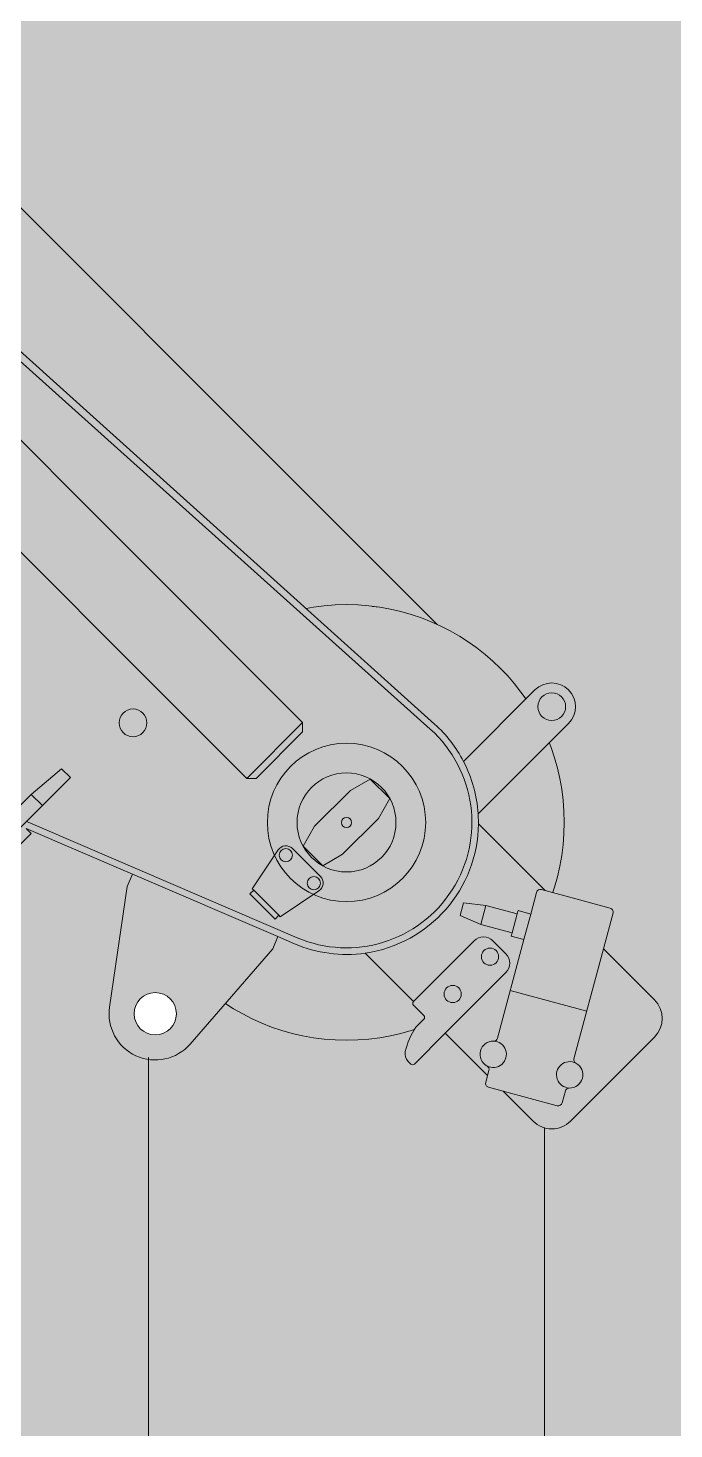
# Model space of a CAD drawing. Header units: millimetres. Extents: x -9578 to 51010, y -8688 to 62384.
# Drawn here: x 4474 to 4963, y 8677 to 9738 of the extents above; entities that cross this region are included whole.
import ezdxf
from ezdxf.enums import TextEntityAlignment as Align

# ---------------------------------------------------------------- set-up
doc = ezdxf.new("R2010")
doc.units = ezdxf.units.MM
doc.set_wipeout_variables(frame=1)
doc.layers.add('PDF_Geometry', color=250, linetype='Continuous')
doc.layers.add('Техника. Кран LTM 1030-2.1', color=250, linetype='Continuous', lineweight=15)
doc.layers.add('Техника. Кран LTM 1030-2.1 Штрих', color=7, linetype='Continuous', lineweight=15, true_color=0xffe79e)
doc.styles.add('arial', font='arial.ttf')

# ---------------------------------------------------------------- blocks, each defined once
blk = doc.blocks.new('LTM 1030-2.1-20250712.105428')
at = {"color": 0, "linetype": 'ByBlock', "lineweight": -2, "ltscale": 20, "transparency": 16777216}
blk.add_wipeout([(157.0484848485111, 50.60408488250317), (133.96032234190218, 96.33084676292464), (97.96079580131372, 132.77304879372696), (52.519611659895084, 156.41831859184992), (2.016482211018811, 164.98767772018562), (-48.68099983002277, 157.6551941914887), (-94.6865096560423, 135.1275874466886), (-131.5659441344976, 99.57611332043513), (-155.7647895437559, 54.42729405725663), (-164.95071272114, 4.032663238293878), (-158.238356002097, -46.750643736308064), (-136.27466976424918, -93.02803008045808), (-101.17655805490983, -130.3391886585441), (-56.326847141307454, -155.0879953159699), (-6.048241943084936, -164.8891105240273), (44.813304921204264, -158.79788317873337), (91.35565574827723, -137.40139796526884), (129.09296559524236, -102.76189096077334), (154.38803699512354, -58.217987192970725), (164.80288032980224, -8.062917276615906), (165.0000000000263, 1.1368683772161603e-13)], dxfattribs=at)
at = {"layer": 'Техника. Кран LTM 1030-2.1 Штрих', "ltscale": 20, "true_color": 0xadadad, "transparency": 16777216}
h = blk.add_hatch(color=253, dxfattribs=at)
h.dxf.hatch_style = 1
edge = h.paths.add_edge_path()
edge.add_arc((0, 0), 165.0000000000215, 0, 360)
at = {"color": 0, "linetype": 'ByBlock', "lineweight": -2, "ltscale": 20, "transparency": 16777216}
blk.add_circle((0, 0), 165.0000000000215, dxfattribs=at)
blk.add_wipeout([(209.99999999998985, 763.9999999999962), (225.00000000001174, 763.9999999999981), (225.00000000001174, 799.9999999999981), (194.99999999999721, 799.9999999999981), (194.99999999999721, 763.9999999999981), (190.0408254779149, 764.5357201796393), (33.26116054212338, 790.4028832208329), (32.44721201444645, 785.4695792778274), (32.44721201444645, 785.4695792778274), (19.452199881003878, 791.7592452362265), (5.330958121148626, 794.7627048041719), (-9.09893165846671, 794.3060658168775), (-23.002017967776908, 790.4157664334831), (-23.002017967776737, 790.4157664334831), (-100.94878835291001, 883.309110071088), (-100.94878835291001, 883.309110071088), (-113.16878495955751, 889.670437662245), (-126.30776530326898, 885.5277330727216), (-132.66909289453338, 873.30773646613), (-128.5263883051257, 860.1687561223822), (-128.5263883051257, 860.1687561223822), (-50.579617919985196, 767.2754124847723), (-50.579617919985196, 767.2754124847723), (-55.827251891307355, 756.9844933136582), (-59.00554518561705, 745.8786781063565), (-59.996688464739975, 734.3696245100074), (-58.76394316400098, 722.8839369508368), (-58.76394316400098, 722.8839369508368), (-62.214588453304714, 714.3761064884237), (-99.85180374387261, 5.442176870736034), (-99.85180374387261, 5.442176870736034), (-99.93757251140818, -3.532930868790345), (-99.21824504208934, -12.479577347190684), (-97.69961623190994, -21.325688456287253), (-95.3939201416897, -29.999999999985448), (-95.3939201416897, -29.999999999985448), (-172.00000000005355, -29.999999999989086), (-172.00000000005355, -29.999999999989086), (-184.72792206135534, -35.27207793865614), (-189.9999999999709, -47.99999999997908), (-184.72792206136558, -60.72792206130646), (-172.00000000006833, -65.99999999998363), (-75.12655988397, -65.99999999999636), (-70.00000000018468, -71.41428429088046), (-70.00000000017747, -143.0748814162671), (-95.46859849218436, -187.18778800192194), (-95.46859849218436, -187.18778800192194), (-95.84485686494554, -188.29620942526265), (-95.76829975969832, -189.4642451372298), (-95.25058230172397, -190.5140722889564), (-94.37052228087401, -191.28586421330897), (-94.37052228087401, -191.28586421330863), (-70.00000000019924, -205.3561918123396), (-70.00000000019924, -259.9999999999927), (-70.00000000019924, -259.9999999999927), (-68.47759065042919, -267.65366864729356), (-64.14213562393866, -274.14213562372345), (-57.65366864751303, -278.47759065022035), (-50.00000000021373, -279.9999999999982), (-50.00000000021373, -279.9999999999982), (39.99999999979349, -280.0000000000091), (39.99999999979349, -280.0000000000091), (47.65366864710455, -278.47759065024184), (54.14213562354348, -274.1421356237481), (58.4775906500455, -267.6536686473145), (59.999999999822535, -260.00000000000546), (59.999999999800764, -227.9082764322502), (65.76533909442242, -217.9224161976016), (65.76533909442242, -217.9224161976016), (66.14159746718946, -216.8139947742343), (66.06504036190239, -215.64595906224315), (65.54732290385033, -214.59613191052495), (64.66726288290823, -213.82433998623662), (59.999999999793545, -211.12969450425408), (59.999999999793545, -165.8243401104446), (93.00000007209474, -165.8243401104537), (93.00000007209474, -165.8243401104537), (93.76536693682579, -165.672099175477), (94.41421363446955, -165.23855367282727), (94.84775913711877, -164.58970697518328), (95.00000007209468, -163.82434011045189), (95.00000007209468, -161.02484262620783), (95.00000007209468, -161.02484262620783), (94.74635911151597, -159.02636279584817), (94.0015196640042, -157.15460705145495), (92.81271217779488, -155.52826387427172), (91.25531922107342, -154.25046007572018), (91.25531922107342, -154.25046007572018), (91.25531922107342, -154.25046007572018), (86.8298079381666, -151.74806639966778), (82.19213826569649, -149.66500513457447), (77.38193679015797, -148.01907500549555), (72.44030429670681, -146.82433966879933), (64.00000007209468, -146.82433966879933), (64.00000007209468, -146.82433966879933), (63.23463320736897, -146.67209873381796), (62.58578650973101, -146.23855323116743), (62.15224100708525, -145.5897065335264), (62.000000072109174, -144.82433966879944), (62.000000072109174, -133.82434011044643), (62.000000072109174, -133.82434011044643), (61.84775913713014, -133.05897324571572), (61.414213634478415, -132.4101265480732), (60.76536693683357, -131.97658104542506), (60.00000007210201, -131.82434011045018), (59.999999999822535, -80.00000000663397), (59.999999999822535, -80.00000000663397), (70.34823144762561, -71.07127642411183), (79.38230166181421, -60.81488454999271), (86.93344698476938, -49.42242198819349), (92.86060598197668, -37.10670905177733), (92.86060598197668, -37.106709051777216), (97.91283760976233, -24.463354184441528), (107.19889820774273, -28.174025089638235), (202.53209800680352, -34.91288386473025), (202.53209800680352, -34.91288386473025), (223.96248798868683, -29.418090510406387), (237.81632891828198, -12.169164158896592), (238.55825510791033, 9.942007549347636), (225.89182654546758, 28.08080453963521), (225.89182654546758, 28.08080453963521), (151.72694906999538, 83.25870208878575), (142.44088847178222, 86.96937299396268), (174.9999999999899, 168.4494854589865), (174.9999999999899, 163.00000000000193), (204.99999999998994, 162.99999999999807), (204.99999999998255, 243.52534776656455), (209.99999999998985, 256.9999999999999)], dxfattribs=at)
at = {"layer": 'Техника. Кран LTM 1030-2.1 Штрих', "ltscale": 20, "transparency": 16777216}
h = blk.add_hatch(color=256, dxfattribs=at)
h.dxf.hatch_style = 1
edge = h.paths.add_edge_path()
edge.add_line((210, 257), (210, 763.9999999999964))
edge.add_line((210, 763.9999999999964), (225.0000000000146, 763.9999999999982))
edge.add_line((225.0000000000146, 763.9999999999982), (225.0000000000146, 799.9999999999982))
edge.add_line((225.0000000000146, 799.9999999999982), (195, 799.9999999999982))
edge.add_line((195, 799.9999999999982), (195, 763.9999999999982))
edge.add_line((195, 763.9999999999982), (190.0408254779177, 764.5357201796396))
edge.add_line((190.0408254779177, 764.5357201796396), (33.26116054212616, 790.4028832208332))
edge.add_line((33.26116054212616, 790.4028832208332), (32.44721201444918, 785.4695792778275))
edge.add_arc((-5.364331201462846e-11, 735.0000000003076), 59.99999999969966, 57.26277963627138, 112.5423968763599)
edge.add_line((-23.00201796778128, 790.4157664334834), (-100.9487883529073, 883.3091100710881))
edge.add_arc((-114.7375883289135, 871.7389330966141), 17.99999999997098, 40.00000000056052, 219.9999999995535)
edge.add_line((-128.526388305123, 860.1687561223825), (-50.57961791998241, 767.2754124847725))
edge.add_arc((-1.783462266757851e-12, 735.0000000000083), 59.9999999999408, 147.4576031236934, 191.6500993937801)
edge.add_line((-58.76394316399819, 722.8839369508369), (-62.21458845329471, 714.3761064884238))
edge.add_line((-62.21458845329471, 714.3761064884238), (-99.85180374386255, 5.442176870736148))
edge.add_arc((3.60259377885086e-10, 3.017674998773145e-11), 100.0000000003342, 176.8803211047081, 197.4576031236713)
edge.add_line((-95.3939201416797, -29.99999999998545), (-172.0000000000582, -29.99999999998909))
edge.add_arc((-171.9999999999709, -47.99999999998636), 17.99999999999727, 90.00000000027794, 269.999999999722)
edge.add_line((-172.0000000000582, -65.99999999998363), (-75.12655988396727, -65.99999999999636))
edge.add_line((-75.12655988396727, -65.99999999999636), (-70.00000000017462, -71.41428429088046))
edge.add_line((-70.00000000017462, -71.41428429088046), (-70.00000000017462, -143.0748814162671))
edge.add_line((-70.00000000017462, -143.0748814162671), (-95.46859849218163, -187.1877880019219))
edge.add_arc((-92.87052228073262, -188.6877880019306), 3.000000000087196, 150.0000000007709, 239.9999999980649)
edge.add_line((-94.37052228086395, -191.2858642133087), (-70.00000000020373, -205.3561918123396))
edge.add_line((-70.00000000020373, -205.3561918123396), (-70.00000000020373, -259.9999999999927))
edge.add_arc((-50.000000000201, -259.9999999999955), 20.00000000000273, 179.9999999999922, 269.9999999999922)
edge.add_line((-50.00000000020373, -279.9999999999982), (39.99999999979627, -280.0000000000091))
edge.add_arc((39.99999999982174, -260.0000000000055), 20.00000000000364, 269.999999999927, 360)
edge.add_line((59.99999999982538, -260.0000000000055), (59.99999999979627, -227.9082764322502))
edge.add_line((59.99999999979627, -227.9082764322502), (65.76533909441787, -217.9224161976017))
edge.add_arc((63.16726288313283, -216.4224161976322), 2.999999999925609, 329.9999999998529, 420.0000000040715)
edge.add_line((64.66726288291102, -213.8243399862367), (59.99999999979627, -211.1296945042541))
edge.add_line((59.99999999979627, -211.1296945042541), (59.99999999979627, -165.8243401104446))
edge.add_line((59.99999999979627, -165.8243401104446), (93.00000007209019, -165.8243401104537))
edge.add_arc((93.00000007209383, -163.8243401104573), 1.999999999996362, 269.9999999998957, 360.0000000001563)
edge.add_line((95.00000007209019, -163.8243401104519), (95.00000007209019, -161.0248426262078))
edge.add_arc((87.00000007207908, -161.0248426262082), 8.000000000011113, 2.442665995360588e-12, 57.8650719953862)
edge.add_arc((62.00000007281203, -200.8243401084674), 54.99999999792293, 57.86507199531934, 79.05750351719652)
edge.add_line((72.44030429670238, -146.8243396687994), (64.00000007209019, -146.8243396687994))
edge.add_arc((64.00000007211202, -144.8243396688067), 1.999999999992724, 179.9999999997916, 269.99999999937467, ccw=False)
edge.add_line((62.00000007211929, -144.8243396687994), (62.00000007211929, -133.8243401104464))
edge.add_arc((60.00000007211565, -133.8243401104537), 2.000000000003638, 2.084408316040139e-10, 90.00000000031268)
edge.add_line((60.00000007210474, -131.8243401104501), (59.99999999982538, -80.00000000663385))
edge.add_arc((-6.57019540994952e-08, 3.814800209056557e-08), 100.0000000751419, 306.8698976604846, 338.2185574178221)
edge.add_line((92.86060598198674, -37.10670905177722), (97.91283760976512, -24.46335418444141))
edge.add_line((97.91283760976512, -24.46335418444141), (107.1988982077455, -28.17402508963823))
edge.add_line((107.1988982077455, -28.17402508963823), (202.5320980068063, -34.91288386473025))
edge.add_arc((204.9999999999892, -3.386624314316578e-12), 34.99999999999801, 265.9566342260207, 413.351136084449)
edge.add_line((225.8918265454704, 28.08080453963521), (151.7269490699982, 83.25870208878587))
edge.add_line((151.7269490699982, 83.25870208878587), (142.440888471785, 86.96937299396268))
edge.add_line((142.440888471785, 86.96937299396268), (175, 168.4494854589866))
edge.add_line((175, 168.4494854589866), (175, 163.0000000000018))
edge.add_line((175, 163.0000000000018), (205, 162.9999999999982))
edge.add_line((205, 162.9999999999982), (204.9999999999854, 243.5253477665647))
edge.add_line((204.9999999999854, 243.5253477665647), (210, 257))
edge = h.paths.add_edge_path(flags=16)
edge.add_arc((204.9999999999854, -1.818989403545856e-12), 16.00000000008731, 0, 360)
at = {"color": 0, "linetype": 'ByBlock', "lineweight": -2, "ltscale": 20, "transparency": 16777216}
for points in [[(-62.21458845329471, 714.3761064884238), (-99.85180374386255, 5.442176870736148, 0.09002737642935434), (-95.3939201416797, -29.99999999998545), (-172.0000000000582, -29.99999999998909, 0.9999999999951493), (-172.0000000000582, -65.99999999998363), (-75.12655988396727, -65.99999999999636), (-70.00000000017462, -71.41428429088046), (-70.00000000017462, -143.0748814162671), (-95.46859849218163, -187.1877880019219, 0.4142135623592626), (-94.37052228086395, -191.2858642133087), (-70.00000000020373, -205.3561918123396), (-70.00000000020373, -259.9999999999927, 0.414213562373095), (-50.00000000020373, -279.9999999999982), (39.99999999979627, -280.0000000000091, 0.414213562373468), (59.99999999982538, -260.0000000000055), (59.99999999979627, -227.9082764322502), (65.76533909441787, -217.9224161976017, 0.4142135623946603), (64.66726288291102, -213.8243399862367), (59.99999999979627, -211.1296945042541), (59.99999999979627, -165.8243401104446), (93.00000007209019, -165.8243401104537, 0.414213562374427), (95.00000007209019, -163.8243401104519), (95.00000007209019, -161.0248426262078, 0.2579895690588898), (91.2553192210762, -154.2504600757202, 0.09273388739708233), (72.44030429670238, -146.8243396687994), (64.00000007209019, -146.8243396687994, -0.414213562370964), (62.00000007211929, -144.8243396687994), (62.00000007211929, -133.8243401104464, 0.4142135623736278), (60.00000007210474, -131.8243401104501), (59.99999999982538, -80.00000000663385, 0.1376438415052582), (92.86060598198674, -37.10670905177722), (97.91283760976512, -24.46335418444141), (107.1988982077455, -28.17402508963823), (202.5320980068063, -34.91288386473025, 0.74942005270835), (225.8918265454704, 28.08080453963521), (151.7269490699982, 83.25870208878587), (142.440888471785, 86.96937299396268), (175, 168.4494854589866), (175, 163.0000000000018), (205, 162.9999999999982)], [(205, 764), (205, 256.9999999999945), (88.21757568293833, -35.25137359921973, -0.8490991782725715), (-94.85921355674509, 5.170068027220623), (-56.22348022868391, 714.0495758761808), (-62.21458845329471, 714.3761064884238)], [(42.99999999998545, 14.99999999999454, -0.4727633443390761), (51.36111111100763, 21.86639472671595), (86, 14.99999999999636), (86, 13.5), (90, 13.5), (90, -13.50000000000364), (86, -13.50000000000364), (86, -15.00000000000364), (51.36111111099308, -21.86639472672505, -0.4727633443442215), (43, -15.00000000000909), (42.99999999998545, 14.99999999999454)], [(-95.3939201416797, -29.99999999998545, 0.1044084542884736), (-75.12655988396727, -65.99999999999636)], [(-70.00000000017462, -71.41428429088046, 0.3703919759872278), (59.99999999982538, -80.00000000663385)], [(59.99999999979627, -211.1296945042541), (56.56915514988941, -209.14889530658, -0.347540485522381), (55.19505103808478, -205.6908623776999, 0.7905694150591464), (38.3420492689329, -195.9607772695563, -0.3475404856021905), (34.66025284971693, -196.4997846659153), (-32.32758234087669, -157.8243399862131), (-27.32758234087669, -149.1640859483596), (-29.49264585033234, -147.9140859483541), (-17.24264585030323, -126.6964635556797), (-10.9077093599044, -110.724031691343), (-19.56796339761058, -105.724031691343), (-30.2330269071972, -119.1964635556815), (-42.48302690715354, -140.414085948285), (-44.64809041644912, -139.1640859483705), (-49.64809041644912, -147.8243399862095), (-64.37052228086395, -139.3243399862349, 0.4142135623707168), (-68.46859849221073, -140.4224161975635), (-70.00000000017462, -143.0748814162671)], [(60.00000007210474, -131.8243401104501), (-4.99999992789526, -131.8243401104464, 0.4142135681299377), (-14.99999992795347, -141.8243401104446), (-14.99999992788071, -155.8243401104355, 0.4142135608468698), (-4.999999927880708, -165.8243401104428), (59.99999999979627, -165.8243401104446)], [(55.19505103808478, -205.6908623776999, -1.264911064073658), (38.3420492689329, -195.9607772695563)], [(59.99999999979627, -227.9082764322502), (38.76533909441787, -264.687788001942, -0.4142135623479623), (34.66726288291102, -265.7858642133233), (26.56915514988941, -261.1104195336447, 0.3475404854899842), (22.88735873029509, -261.64942692976, -0.7905694150559047), (6.034356961288722, -251.9193418217783, 0.3475404855956622), (4.660252849731478, -248.4613088929582), (-70.00000000020373, -205.3561918123396)], [(6.021371292838012, -251.9631053548674, -1.267882573259151), (22.88735873029509, -261.64942692976)]]:
    blk.add_lwpolyline(points, format="xyb", dxfattribs=at)
for points in [[(-25.00000000001455, 441.9999999999964), (25, 441.9999999999982), (30, 436.9999999999927), (30, 76.99999999999454), (25, 71.99999999999818), (-25, 72.00000000000182), (-30.0000000000291, 77.00000000000182), (-30, 437.0000000000036), (-25.00000000001455, 441.9999999999964)], [(142.440888471785, 86.96937299396268), (97.91283760976512, -24.46335418444141)], [(-30.0000000000291, 77.00000000000182), (30, 76.99999999999454)], [(86, 13.5), (86, -13.49999999999818)], [(-30.2330269071972, -119.1964635556815), (-17.24264585030323, -126.6964635556797)], [(-49.64809041644912, -147.8243399862095), (-32.32758234087669, -157.8243399862113)], [(-29.49264585033234, -147.9140859483541), (-42.48302690715354, -140.4140859482832)], [(-27.68656618948444, -229.7858642132705), (2.313433810515562, -177.8243399862149)]]:
    blk.add_lwpolyline(points, dxfattribs=at)
for centre, radius in [((61.05059558351059, 167.735132810285), 10.4999999999581), ((0, 0), 60.00000000008406), ((0, 0), 37.49999999999636), ((49.99999999998545, 14.99999999998727), 5.000972561668116), ((204.9999999999854, -1.818989403545856e-12), 16.00000000008731), ((0, 0), 3.844469034542271), ((49.99999999998545, -15.00000000000546), 5.000972561668116), ((-172.0000000000437, -47.99999999998363), 10.50000000001455), ((-5.000000000189175, -148.8243399862367), 6.500000116657247), ((34.99999999979627, -148.8243399862386), 6.500000116657247)]:
    blk.add_circle(centre, radius, dxfattribs=at)
blk = doc.blocks.new('LTM 1030-2.1-20250712.105709')
at = {"color": 0, "linetype": 'ByBlock', "lineweight": -2, "ltscale": 20, "transparency": 16777216}
blk.add_wipeout([(-34.999999999992724, -43.000000000007276), (9.912567062467105, -17.370694120631015), (9.912567062467105, -17.370694120631015), (19.294340270348158, -5.26577948004865), (17.362557402710195, 9.926812199194046), (5.2499513487070715, 19.298653083482805), (-9.941050656910988, 17.354409002817192), (-9.941050656911159, 17.354409002817192), (-35, 2.9999999999943157), (-35.000000000003695, 64.9999999999909), (-42.999999999992724, 64.9999999999909), (-42.99999999998903, -31.966991411010895), (-58, -31.966991411010895), (-58, -61.70912072529973), (-133.66676994003495, -48.33105838026154), (-135.7505480720356, -60.14875141639095), (-66, -72.44765496068976), (-66.0000000000037, -159.00000000001648), (-51.00000000000733, -159.0000000000091), (-51, -180.00000000001637), (-56.57864376268111, -180.0000000000092), (-62.410642224880576, -174.16800153778786), (-133.12132034353994, -244.87867965643272), (-134.00000000000733, -247.0000000000092), (-134.00000000000733, -353.00000000002376), (-133.12132034354727, -355.1213203435783), (-62.41064222488785, -425.83199846222317), (-60.999999999989086, -424.4213562373243), (-61.00000000000006, -441.5339946245276), (-66.00000000000722, -441.5339946245276), (-65.99999999996726, -620.0000000000018), (-75.00000000000358, -620.0000000000018), (-74.99999999998175, -655.000000000002), (-72.40192378865328, -659.4999999999874), (-72.40192378865328, -659.4999999999874), (-71.99999999999869, -660.9999999999859), (-72.4019237886381, -662.4999999999886), (-73.49999999998658, -663.5980762113479), (-74.99999999998539, -664.0000000000018), (-74.9999999999855, -664.0000000000018), (-130.99999999997823, -664.0000000000018), (-160.9999999999709, -666.6246599057795), (-160.99999999996004, -676.0000000000018), (-50.99999999995998, -675.9999999999873), (13.000000000032713, -673.9574468085139), (13.000000000040018, -712.0000000000091), (43.00000000004002, -712.0000000000018), (43.00000000001452, -611.9999999999873), (37.00000000003274, -611.9999999999873), (36.99999999998906, -348.0000000000057), (42.000000000007304, -348.00000000000546), (42.000000000007304, -348.00000000000546), (43.148050297099445, -347.77163859753944), (44.12132034356051, -347.12132034356557), (44.771638597530796, -346.14805029710215), (44.999999999992724, -345.0000000000091), (44.99999999998542, -255.00000000001648), (44.99999999998542, -255.00000000001648), (44.77163859753881, -253.85194970291502), (44.121320343572165, -252.87867965644307), (43.14805029710644, -252.22836140246693), (42.000000000007304, -252.0000000000092), (42.000000000007304, -252.0000000000092), (-34.99999999937063, -252.0000000000092)], dxfattribs=at)
at = {"layer": 'Техника. Кран LTM 1030-2.1 Штрих', "ltscale": 20, "transparency": 16777216}
h = blk.add_hatch(color=256, dxfattribs=at)
h.dxf.hatch_style = 1
edge = h.paths.add_edge_path()
edge.add_line((-34.99999999937427, -252.0000000000091), (-35, -43.00000000000728))
edge.add_line((-35, -43.00000000000728), (9.912567062463495, -17.37069412063101))
edge.add_arc((7.449527106295761e-13, 5.156465532341059e-14), 20.0000000000087, 299.7111931909209, 479.8051879805392)
edge.add_line((-9.941050656911102, 17.35440900281719), (-35, 2.999999999994543))
edge.add_line((-35, 2.999999999994543), (-35, 64.9999999999909))
edge.add_line((-35, 64.9999999999909), (-43, 64.9999999999909))
edge.add_line((-43, 64.9999999999909), (-42.99999999998545, -31.96699141101089))
edge.add_line((-42.99999999998545, -31.96699141101089), (-58, -31.96699141101089))
edge.add_line((-58, -31.96699141101089), (-58, -61.70912072529973))
edge.add_line((-58, -61.70912072529973), (-133.6667699400423, -48.33105838026131))
edge.add_line((-133.6667699400423, -48.33105838026131), (-135.7505480720429, -60.14875141639095))
edge.add_line((-135.7505480720429, -60.14875141639095), (-66, -72.44765496068976))
edge.add_line((-66, -72.44765496068976), (-66, -159.0000000000164))
edge.add_line((-66, -159.0000000000164), (-51.00000000001455, -159.0000000000091))
edge.add_line((-51.00000000001455, -159.0000000000091), (-51, -180.0000000000164))
edge.add_line((-51, -180.0000000000164), (-56.57864376268117, -180.0000000000091))
edge.add_line((-56.57864376268117, -180.0000000000091), (-62.41064222488785, -174.1680015377879))
edge.add_line((-62.41064222488785, -174.1680015377879), (-133.1213203435473, -244.8786796564327))
edge.add_line((-133.1213203435473, -244.8786796564327), (-134.0000000000146, -247.0000000000091))
edge.add_line((-134.0000000000146, -247.0000000000091), (-134.0000000000146, -353.0000000000236))
edge.add_line((-134.0000000000146, -353.0000000000236), (-133.1213203435473, -355.1213203435782))
edge.add_line((-133.1213203435473, -355.1213203435782), (-62.41064222488785, -425.8319984622231))
edge.add_line((-62.41064222488785, -425.8319984622231), (-60.99999999998545, -424.4213562373243))
edge.add_line((-60.99999999998545, -424.4213562373243), (-61, -441.5339946245276))
edge.add_line((-61, -441.5339946245276), (-66.00000000001455, -441.5339946245276))
edge.add_line((-66.00000000001455, -441.5339946245276), (-65.9999999999709, -620.0000000000018))
edge.add_line((-65.9999999999709, -620.0000000000018), (-75, -620.0000000000018))
edge.add_line((-75, -620.0000000000018), (-74.99999999998545, -655.0000000000018))
edge.add_line((-74.99999999998545, -655.0000000000018), (-72.40192378865322, -659.4999999999873))
edge.add_arc((-74.99999999999953, -661.000000000001), 3.00000000000081, -89.99999999973107, 30.000000000294392, ccw=False)
edge.add_line((-74.99999999998545, -664.0000000000018), (-130.9999999999854, -664.0000000000018))
edge.add_line((-130.9999999999854, -664.0000000000018), (-160.9999999999709, -666.6246599057795))
edge.add_line((-160.9999999999709, -666.6246599057795), (-160.9999999999563, -676.0000000000018))
edge.add_line((-160.9999999999563, -676.0000000000018), (-50.99999999995634, -675.9999999999873))
edge.add_line((-50.99999999995634, -675.9999999999873), (13.0000000000291, -673.9574468085139))
edge.add_line((13.0000000000291, -673.9574468085139), (13.00000000004366, -712.0000000000091))
edge.add_line((13.00000000004366, -712.0000000000091), (43.00000000004366, -712.0000000000018))
edge.add_line((43.00000000004366, -712.0000000000018), (43.00000000001455, -611.9999999999873))
edge.add_line((43.00000000001455, -611.9999999999873), (37.0000000000291, -611.9999999999873))
edge.add_line((37.0000000000291, -611.9999999999873), (36.99999999998545, -348.0000000000055))
edge.add_line((36.99999999998545, -348.0000000000055), (42, -348.0000000000055))
edge.add_arc((42, -345.00000000002), 2.999999999985448, 270, 360.0000000002084)
edge.add_line((44.99999999998545, -345.0000000000091), (44.99999999998545, -255.0000000000164))
edge.add_arc((42.00000000003911, -254.9999999999554), 2.99999999994634, 359.9999999988362, 450.000000000747)
edge.add_line((42, -252.0000000000091), (-34.99999999937427, -252.0000000000091))
at = {"color": 0, "linetype": 'ByBlock', "lineweight": -2, "ltscale": 20, "transparency": 16777216}
for points in [[(-74.99999999998545, -664.0000000000018), (-130.9999999999854, -664.0000000000018), (-160.9999999999709, -666.6246599057795), (-160.9999999999563, -676.0000000000018), (-50.99999999995634, -675.9999999999873)], [(-130.9999999999854, -664.0000000000018), (-130.9999999999854, -675.9999999999982)]]:
    blk.add_lwpolyline(points, dxfattribs=at)
blk = doc.blocks.new('*U78')
at = {"color": 0, "linetype": 'ByBlock', "lineweight": -2, "ltscale": 20, "transparency": 16777216}
blk.add_lwpolyline([(4823.182715344426, 9096.9625366968), (4300.769765132496, 9619.37548690873)], dxfattribs=at)
blk.add_lwpolyline([(4565.20637615172, 8986.126940175687), (4865.20637615172, 8986.126940175687), (4865.20637615172, 7171.126940175656), (4565.20637615172, 7171.126940175656)], close=True, dxfattribs=at)
at = {"color": 0, "linetype": 'ByBlock', "lineweight": -2, "ltscale": 20, "transparency": 16777216, "xscale": -1, "rotation": 45}
blk.add_blockref('LTM 1030-2.1-20250712.105428', (4715.20637615172, 8986.126940175687), dxfattribs=at)
at = {"color": 0, "linetype": 'ByBlock', "lineweight": -2, "ltscale": 20, "transparency": 16777216}
blk.add_lwpolyline([(4697.158628303541, 8953.255542310613), (4682.334978286637, 8968.079192327517), (4691.063270575318, 8983.197038034887), (4718.136278292437, 9010.27004575201), (4733.25412399997, 9018.998338040812), (4748.0777740168, 9004.17468802386), (4739.349481728057, 8989.05684231643), (4712.276474010912, 8961.983834599292)], close=True, dxfattribs=at)
at = {"color": 0, "linetype": 'ByBlock', "lineweight": -2, "ltscale": 20, "transparency": 16777216, "xscale": -1, "rotation": 45}
blk.add_blockref('LTM 1030-2.1-20250712.105709', (3914.054393067365, 9384.22805798371), dxfattribs=at)
at = {"layer": 'Defpoints', "color": 250, "linetype": 'ByBlock', "lineweight": -2, "ltscale": 20, "transparency": 16777216, "style": 'arial', "width": 0.8}
blk.add_attdef('МАРКА', text='', height=150, rotation=45.00000000000921, dxfattribs=at).set_placement((3505.14527157291, 8446.530220113154), align=Align.MIDDLE_CENTER)

msp = doc.modelspace()

# ---------------------------------------------------------------- hatches: boundary and pattern name
at = {"lineweight": 35, "true_color": 0xfff1c8, "transparency": 33554687}
h = msp.add_hatch(color=254, dxfattribs=at)
h.dxf.hatch_style = 1
h.paths.add_polyline_path([(51009.57507490761, -8687.957036828584), (-9577.51037893024, -8687.957036828584), (-9577.51037893024, 62384.22043097158), (51009.57507490761, 62384.22043097158)])

# ---------------------------------------------------------------- linework, layer by layer
at = {"layer": 'PDF_Geometry'}
for centre, radius, start, end in [((-2029.787699352077, 721.4764988172958), 28609.89084217118, 11.42818818121481, 77.34720908329714), ((-2026.96889140573, 727.1261457366277), 24400.56833980171, 9.855630464580456, 75.67231645972714), ((-2015.732634087595, 739.9161149183522), 14032.34760138814, 6.423322601416041, 68.88560546894222)]:
    msp.add_arc(centre, radius, start, end, dxfattribs=at)
msp.add_open_spline([(3724.173216510489, 19073.53611196295), (9292.321933596186, 17241.30103405882), (14001.73432772681, 12810.58401529061), (16006.11220422894, 7322.844313446712)], degree=3, dxfattribs=at)

# ---------------------------------------------------------------- next in the draw order: block references
at = {"layer": 'Техника. Кран LTM 1030-2.1', "transparency": 16777216}
msp.add_blockref('*U78', (0, 150), dxfattribs=at)

doc.saveas('drawing.dxf')
